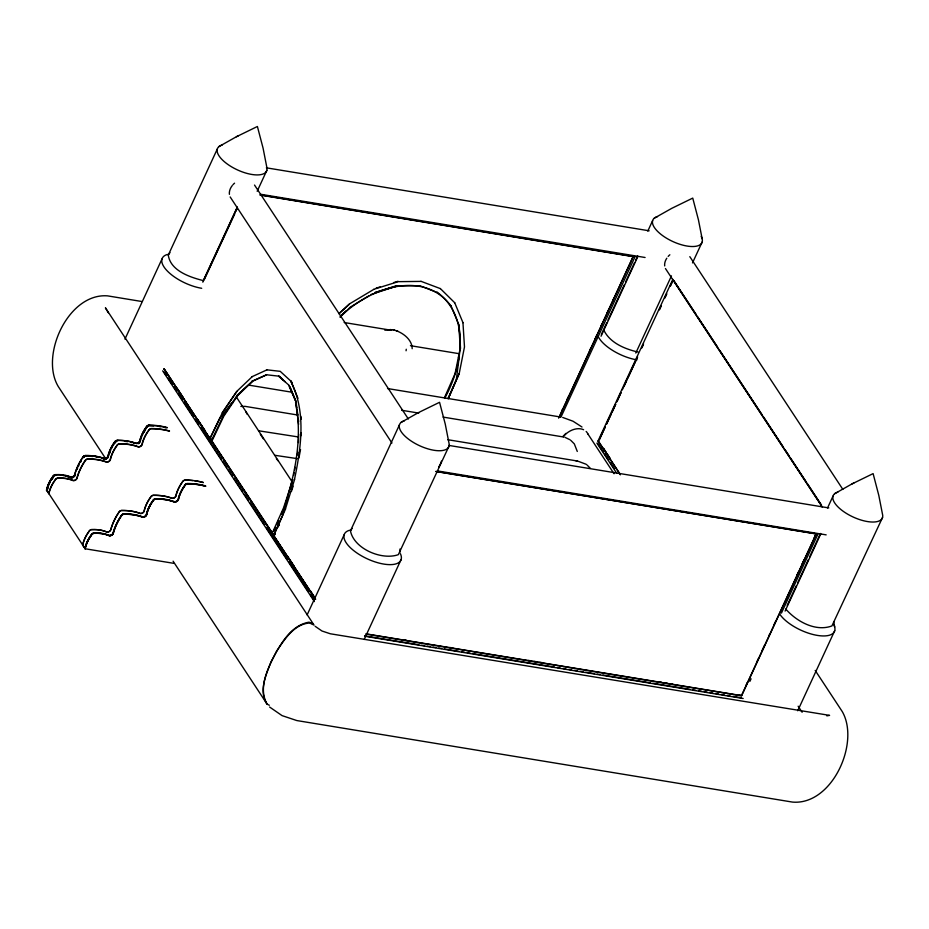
<?xml version="1.0" encoding="UTF-8"?>
<svg xmlns="http://www.w3.org/2000/svg" width="929" height="929" viewBox="0 0 929 929"><rect width="100%" height="100%" fill="white"/><g stroke="black" fill="none" stroke-linecap="round" stroke-linejoin="round"><path stroke-width="1.39" d="M301.101 435.678L301.101 432.879M273.486 536.068L282.753 515.061L289.105 491.267C297.257 462.398 301.553 431.683 295.538 401.92M298.441 442.587L298.673 434.191M565.889 433.39L562.997 436.34M135.913 443.377A59.514 45.056 -33.3 0 0 117.902 440.416A2.741 2.079 -33.3 0 0 114.511 442.297A39.041 29.554 -33.3 0 0 107.996 456.406A3.147 2.381 -33.3 0 1 104.118 458.566A59.514 45.056 -33.3 0 0 86.118 455.605A2.741 2.079 -33.3 0 0 82.727 457.486A59.514 45.056 -33.3 0 0 74.668 474.94A2.961 2.241 -33.3 0 1 70.906 477.018A39.157 29.647 -33.3 0 0 56.321 474.626L56.007 474.591A2.915 2.206 -33.3 0 0 52.918 476.31L52.756 476.6A36.138 27.359 -33.3 0 0 46.485 490.198L48.923 493.671A35.987 27.243 -33.3 0 1 55.183 480.13A2.741 2.079 -33.3 0 1 58.562 478.249A39.041 29.554 -33.3 0 1 73.112 480.641A3.147 2.381 -33.3 0 0 76.991 478.481A59.514 45.056 -33.3 0 1 85.062 461.028A2.741 2.079 -33.3 0 1 88.441 459.147A59.514 45.056 -33.3 0 1 106.44 462.108A3.147 2.381 -33.3 0 0 110.319 459.948A39.041 29.554 -33.3 0 1 116.845 445.839A2.741 2.079 -33.3 0 1 120.224 443.957A59.514 45.056 -33.3 0 1 138.224 446.919A3.147 2.381 -33.3 0 0 142.102 444.759A39.041 29.554 -33.3 0 1 148.617 430.65A2.741 2.079 -33.3 0 1 152.008 428.768A78.373 59.328 -33.3 0 1 169.45 431.172M193 480.595A78.373 59.328 -33.3 0 0 185.8 480.165A2.741 2.079 -33.3 0 0 182.409 482.046A39.041 29.554 -33.3 0 0 175.895 496.156A3.147 2.381 -33.3 0 1 172.016 498.304A59.514 45.056 -33.3 0 0 154.017 495.354A2.741 2.079 -33.3 0 0 150.637 497.236A39.041 29.554 -33.3 0 0 144.111 511.345A3.147 2.381 -33.3 0 1 140.233 513.493A59.514 45.056 -33.3 0 0 122.233 510.532A2.741 2.079 -33.3 0 0 118.854 512.413A59.514 45.056 -33.3 0 0 110.783 529.878A3.147 2.381 -33.3 0 1 106.905 532.027A39.157 29.647 -33.3 0 0 92.447 529.553L92.134 529.518A2.915 2.206 -33.3 0 0 89.033 531.249L88.882 531.539A36.138 27.359 -33.3 0 0 82.6 545.126L85.166 548.528A35.836 27.127 -33.3 0 1 91.402 535.046L91.565 534.756A2.566 1.951 -33.3 0 1 94.293 533.234L94.607 533.269A38.925 29.461 -33.3 0 1 109.123 535.65A3.321 2.52 -33.3 0 0 113.222 533.374A59.398 44.964 -33.3 0 1 121.281 515.932L121.432 515.653A2.566 1.951 -33.3 0 1 124.161 514.132L124.474 514.155A59.514 45.056 -33.3 0 1 142.578 517.047A3.147 2.381 -33.3 0 0 146.445 514.887A39.041 29.554 -33.3 0 1 152.96 500.766L153.215 500.464A2.566 1.951 -33.3 0 1 155.944 498.943L156.258 498.978A59.398 44.964 -33.3 0 1 174.234 501.927A3.321 2.52 -33.3 0 0 178.333 499.651A38.925 29.461 -33.3 0 1 184.836 485.565L184.999 485.275A2.566 1.951 -33.3 0 1 187.728 483.754L188.041 483.788A78.222 59.212 -33.3 0 1 205.46 486.181M294.528 479.283C301.182 447.197 306.315 411.431 290.719 381.064M298.894 458.043L300.531 449.531M293.587 475.451L294.075 472.722M294.563 470.004L295.05 467.287M297.234 455.036L297.837 452.33M437.234 292.217C470.678 317.195 462.654 366.096 444.736 398.181M290.94 485.774L292.089 482.023M284.251 507.942L285.493 503.89M286.329 501.184L288.396 494.425M290.057 489.014L292.136 482.256M285.447 508.976L294.632 479.306M291.381 491.522L293.146 486.146M459.147 373.528L448.161 398.622L456.348 379.601L458.949 358.884L458.473 357.177M448.219 398.692L459.193 373.609L464.488 346.923L462.956 322.677M275.251 533.188L274.113 535.766L275.367 533.234M278.096 526.743L279.234 524.165M444.445 397.74L455.071 373.621L460.238 348.143L458.833 324.929M285.563 508.987L273.532 535.673L274.229 535.778M278.085 526.859L279.327 524.339M273.916 531.005L275.646 527.161M276.784 524.595L278.514 520.751M281.382 514.352L283.101 510.509M270.873 532.665L271.198 531.945M268.4 528.996L268.748 528.229M124.962 339.131L161.96 259.052M202.801 280.477C189.481 277.086 170.413 270.583 168.288 255.08L217.281 149.058M203.196 280.825L237.209 207.213M202.824 282.172L237.441 207.248M204.264 279.583L234.747 213.879M235.85 211.231L237.174 208.619M257.17 191.281L266.855 170.344M307.116 614.917L344.125 534.825M448.997 446.175L398.355 554.648C381.877 560.605 353.914 548.818 350.454 530.865L399.447 424.843M364.168 639.477L401.177 559.386M561.546 411.419L562.765 408.795M567.015 399.586L568.234 396.962M589.485 350.953L590.705 348.329M594.955 339.131L596.778 335.183M601.028 325.986L602.236 323.35M607.101 312.841L608.309 310.216M612.571 301.008L613.779 298.383M558.608 418.143L633.311 256.462M559.363 417.051L633.218 256.323M560.942 417.109L635.041 256.752L260.039 194.846M647.792 231.112L652.622 220.637M601.353 334.475L606.8 322.7M608.007 320.087L624.323 284.762M625.531 282.149L634.6 262.524M635.808 259.911L637.619 255.986M601.04 336.228L637.909 256.427M635.808 353.055L671.47 275.867M620.363 474.847L598.021 441.02L672.84 279.374M599.205 439.8L605.278 426.655M606.486 424.03L615.602 404.312M616.821 401.688L621.071 392.479L616.926 401.7M622.279 389.855L637.468 356.991M641.718 347.794L643.542 343.846M659.335 309.682L661.146 305.734M664.792 297.849L666.616 293.901M670.262 286.016L672.085 282.079M599.321 439.823L605.394 426.678M606.602 424.054L610.852 414.845M612.072 412.221L615.718 404.336M624.218 385.93L626.645 380.669M627.865 378.045L637.584 357.015M641.834 347.818L643.042 345.182M659.439 309.694L661.262 305.757M664.909 297.872L666.732 293.924M670.378 286.039L672.201 282.091M692.5 262.907L702.185 241.97M827.542 507.954L832.976 496.179M746.219 684.94L747.427 682.316M756.543 662.598L758.366 658.661M762.001 650.764L764.439 645.516M768.689 636.307L769.897 633.683M774.147 624.485L775.367 621.849M796.617 575.852L798.441 571.904M802.087 564.019L803.91 560.071M814.234 537.728L815.453 535.104M816.15 533.931L741.447 695.612L366.92 634.008M365.631 633.984L741.597 695.833L816.254 534.082M749.854 681.433L751.073 678.809M781.44 613.082L817.88 534.221L435.898 471.386M787.223 605.406L796.281 585.781M797.5 583.157L808.369 559.618M809.589 556.994L820.47 533.455M785.098 611.073L820.76 533.896M882.55 517.465L831.919 625.937C815.592 632.034 796.478 621.431 785.771 609.064M797.721 710.766L834.73 630.675M214.471 446.988L214.831 446.222M212.044 443.203L212.381 442.506M211.266 440.961L223.169 415.983L237.162 395.475L252.247 381.413L266.565 374.805L251.678 381.32M211.951 441.066L223.854 416.099L237.743 395.568L252.363 381.436M209.803 438.743L222.333 412.836L236.86 391.434M209.745 439.127L219.523 418.898L231.333 403.395L232.749 402.768L231.785 403.476M82.913 457.579L83.064 457.289A2.566 1.951 -33.3 0 1 84.864 455.907M114.685 442.401L114.848 442.111A2.566 1.951 -33.3 0 1 117.577 440.59L117.89 440.625M115.184 442.68L115.347 442.39A2.079 1.568 -33.3 0 1 116.543 441.368M184.569 485.484L184.72 485.193A2.915 2.206 -33.3 0 1 187.821 483.463L188.134 483.498A78.524 59.444 -33.3 0 1 205.611 485.902M168.288 255.08L169.937 252.618M350.454 530.865L352.103 528.415M222.217 412.813L236.744 391.411L252.142 376.721M53.534 476.972L52.756 478.075A35.337 26.744 -33.3 0 0 52.047 479.143M237.058 395.452L252.247 381.413M341.884 314.885L346.064 310.913M349.501 304.015L338.969 313.7L349.455 303.934L373.748 289.407M368.65 296.026L350.338 307.081L340.014 317.195C367.443 289.058 422.904 267.982 451.239 306.233M371.054 294.47L397.159 285.935L419.025 285.749M218.919 146.596L236.384 136.749L257.403 126.495L263.093 148.222L266.797 167.162A27.022 11.206 24.8 0 1 235.78 169.113A27.022 11.206 24.8 0 1 222.147 145.04M654.283 218.187L671.737 208.351L692.744 198.098L698.434 219.836L702.15 238.788M401.096 422.393L418.549 412.557L439.556 402.303L445.246 424.042L448.962 442.994A27.022 11.206 24.8 0 1 417.876 444.898A27.022 11.206 24.8 0 1 404.324 420.837M834.625 493.717L852.09 483.87L873.109 473.616L878.788 495.343L882.504 514.283A27.022 11.206 24.8 0 1 851.475 516.222A27.022 11.206 24.8 0 1 837.842 492.149M46.485 490.198L46.601 490.129A35.987 27.243 -33.3 0 1 52.86 476.589A2.741 2.079 -33.3 0 1 56.239 474.707M82.6 545.126L82.716 545.056A35.987 27.243 -33.3 0 1 88.975 531.516A2.741 2.079 -33.3 0 1 92.366 529.635A39.041 29.554 -33.3 0 1 106.905 532.027A2.961 2.241 -33.3 0 0 110.667 529.913A59.642 45.149 -33.3 0 1 118.749 512.436L118.912 512.146A2.915 2.206 -33.3 0 1 122.013 510.416L122.326 510.451A59.642 45.149 -33.3 0 1 140.349 513.412A2.961 2.241 -33.3 0 0 143.995 511.391A39.157 29.647 -33.3 0 1 150.533 497.247L150.695 496.957A2.915 2.206 -33.3 0 1 153.784 495.238L154.109 495.262A59.642 45.149 -33.3 0 1 172.132 498.223A2.961 2.241 -33.3 0 0 175.778 496.202A39.157 29.647 -33.3 0 1 182.316 482.058L182.467 481.768A2.915 2.206 -33.3 0 1 185.568 480.049L185.893 480.072A78.524 59.444 -33.3 0 1 203.37 482.488M236.384 136.749L238.184 135.878M852.09 483.87L853.879 482.999M252.026 376.698L266.983 369.835M376.187 288.095L380.309 286.887M393.861 282.509L397.995 281.29M373.702 289.325L398.239 281.661L421.034 281.394M374.863 292.565L396.915 285.563M374.921 292.635L397.159 285.935M576.247 461.237L577.141 460.993M826.833 715.864L829.585 715.376L330.318 633.775L321.991 631.012L315.152 626.297M240.832 406.426L245.14 406.368L297.919 415.054M258.506 430.766L298.337 436.955M274.612 455.256L297.315 458.636M390.064 329.528L394.72 330.248M117.983 440.334L117.669 440.3A2.915 2.206 -33.3 0 0 114.569 442.018L114.418 442.309A39.157 29.647 -33.3 0 0 107.88 456.453A2.961 2.241 -33.3 0 1 104.234 458.473A59.642 45.149 -33.3 0 0 86.2 455.524L85.886 455.489A2.915 2.206 -33.3 0 0 82.786 457.207L82.635 457.509A59.642 45.149 -33.3 0 0 74.552 474.986A3.147 2.381 -33.3 0 1 70.79 477.1M103.978 459.332L104.443 459.379A3.809 2.892 -33.3 0 0 106.289 459.007M70.639 477.866L71.115 477.912A3.809 2.892 -33.3 0 0 72.961 477.552M156.351 498.687L156.037 498.652A2.915 2.206 -33.3 0 0 152.937 500.371L152.786 500.673A39.157 29.647 -33.3 0 0 146.248 514.805A2.961 2.241 -33.3 0 1 142.601 516.826A59.642 45.149 -33.3 0 0 124.567 513.876L124.254 513.842A2.915 2.206 -33.3 0 0 121.165 515.56L121.002 515.862A59.642 45.149 -33.3 0 0 112.92 533.339A2.961 2.241 -33.3 0 1 109.274 535.371A39.157 29.647 -33.3 0 0 94.688 532.979L94.386 532.944A2.915 2.206 -33.3 0 0 91.286 534.663L91.123 534.953A36.138 27.359 -33.3 0 0 84.853 548.551M265.88 374.701L279.246 376.21L283.299 379.938M266.867 369.823L280.221 371.333L290.835 381.087L297.977 398.332M266.368 167.824L649.162 230.798M260.852 194.3L645.086 257.496M260.19 195.067L633.462 256.694M344.183 322.526L391.179 330.248A63.787 32.201 -80.7 0 0 384.873 330.225M141.905 301.519L107.625 295.875C68.386 292.681 39.494 355.668 58.364 386.685L105.372 458.183M410.444 345.681L459.007 353.67M387.532 388.543L560.454 416.993M278.665 376.117L285.215 381.784M289.279 385.512L278.549 376.094M598.021 441.02L598.706 441.136M249.007 385.163L291.811 392.201M401.653 410.27L418.77 413.091M443.028 417.075L563.566 437.002M288.698 385.419L296.107 402.025L289.802 386.789M447.72 439.696L577.536 461.039L586.141 464.256M448.87 445.421L828.819 507.919M437.64 470.957L826.16 534.86M436.003 471.537L816.057 533.792M210.151 438.802L209.35 438.662L210.802 440.88L212.416 441.147L210.953 438.929M292.856 479.538L283.554 507.826L272.081 533.455L272.766 533.56M46.74 490.349L85.154 548.76L173.758 563.334M403.976 639.895L406.844 640.441M449.729 647.49L452.62 647.896M528.357 660.426L531.295 660.844M534.07 661.367L537.02 661.785M539.795 662.307L542.745 662.725M658.44 681.816L661.483 682.258M664.165 682.757L667.208 683.198M669.879 683.698L672.735 684.174M738.741 694.962L741.597 695.438M364.563 635.819L418.805 644.738M421.661 645.214L424.518 645.678M427.375 646.154L430.232 646.619M433.088 647.095L435.945 647.559M438.802 648.036L441.647 648.5M444.503 648.965L458.787 651.322M461.643 651.786L464.488 652.251M467.345 652.727L470.202 653.192M473.058 653.668L554.427 667.045M557.284 667.521L560.141 667.986M562.997 668.462L565.854 668.926M568.711 669.403L571.567 669.867M574.424 670.332L577.269 670.808M580.126 671.272L582.982 671.748M585.839 672.213L594.409 673.63M597.266 674.094L600.111 674.559M602.967 675.035L650.079 682.78M652.936 683.256L690.05 689.353M692.906 689.829L695.763 690.293M698.62 690.77L701.476 691.234M704.333 691.71L707.19 692.175M710.046 692.639L712.891 693.115M715.748 693.58L718.605 694.056M721.461 694.52L724.318 694.997M727.175 695.461L730.031 695.937M732.876 696.402L741.447 697.807M364.853 636.26L743.165 698.492M638.095 352.068C624.822 349.025 609.772 342.871 603.676 329.841M562.684 417.435L573.019 421.22L581.995 427.015M396.207 330.689C403.72 333.406 412.128 339.979 412.186 348.689M393.188 329.807L397.74 331.13M420.988 281.313L440.369 288.617M420.059 285.795L437.466 292.589M564.913 437.315L570.034 439.765M313.317 624.079L309.032 622.163C289.662 625.554 279.524 646.189 270.966 661.901C266.228 674.64 258.576 690.735 266.693 703.567M173.108 561.186L267.134 704.182L269.34 705.239M570.859 440.427L574.319 443.899L577.281 451.448M586.965 464.918L590.426 468.39M269.607 707.027L282.068 715.62L296.804 720.556L792.414 802.075C832.012 805.617 860.277 742.886 842.278 711.614L815.186 670.413M440.323 288.547L454.734 302.773M260.283 434.215L263.279 438.778M276.389 458.705L278.003 460.726M689.817 256.659L842.835 489.374M673.862 280.616L696.088 314.42M697.679 316.835L717.525 347.028M719.905 350.651L761.989 414.648M763.58 417.051L783.426 447.244M785.017 449.659L788.988 455.698M790.567 458.113L805.652 481.048M807.243 483.463L821.538 505.202M673.63 280.581L821.306 505.167M665.454 268.551L822.455 507.327M798.139 706.214L802.122 712.264M605.847 451.993L603.467 448.382L609.714 458.02M607.438 454.409L609.819 458.032M598.369 441.078L619.806 473.685M597.591 443.226L603.153 451.691M604.744 454.107L608.716 460.157M610.307 462.572L614.278 468.611M596.894 443.11L616.763 473.337M587.743 433.738L614.046 473.744M451.006 305.862L459.123 325.371L460.529 348.584M254.523 185.057L408.342 418.991M230.16 196.948L391.945 443.005M236.291 396.904L291.985 481.605M177.056 388.159L183.408 397.809M197.97 419.803L205.146 430.719M210.5 438.86L272.917 533.78M287.525 556.169L293.843 565.761M310.391 590.774L315.152 598.171M164.143 368.825L315.628 599.205M209.919 438.767L163.91 368.778L315.279 599.159M273.649 535.685L315.477 599.286M164.131 372.146L166.523 375.769M168.103 378.196L172.086 384.234M173.665 386.65L176.847 391.481M178.438 393.896L182.409 399.934M184 402.35L193.534 416.854M195.113 419.269L198.295 424.1M200.676 427.723L221.334 459.135M222.925 461.55L226.897 467.601M228.488 470.016L232.459 476.054M234.05 478.47L242.783 491.755M244.373 494.17L248.345 500.22M249.936 502.635L264.231 524.374M266.611 528.009L287.27 559.421M288.861 561.836L308.718 592.04M310.309 594.455L314.281 600.494M162.656 370.834L314.385 601.586M267.134 704.182C257.403 687.251 268.783 666.778 276.563 651.217C284.564 639.477 293.994 624.16 309.612 622.976L314.037 625.101L105.407 307.813L108.298 312.736L107.659 311.412M245.802 411.744L247.184 414.288M454.687 302.691L463.002 322.746M291.288 381.157L292.391 383.816M289.918 386.801L295.701 400.771M833.743 621.64L834.683 627.005M300.822 416.297L301.31 419.06M296.293 403.418L296.85 407.622M297.222 410.421L297.779 414.624M298.337 418.816L298.708 421.615M295.654 401.943L298.627 424.344M399.969 549.016L400.004 552.198M441.414 461.132A13.505 6.817 -80.7 0 1 438.755 466.915M664.688 265.938A13.505 10.231 -33.3 0 1 666.801 258.192M668.183 256.404A13.505 10.231 -33.3 0 1 669.844 254.778M229.393 194.335A13.505 10.231 -33.3 0 1 232.157 185.684M232.889 184.801A13.505 10.231 -33.3 0 1 234.561 183.176M194.753 480.816A78.373 59.328 -33.3 0 1 203.242 482.569M184.743 485.588A2.741 2.079 -33.3 0 1 188.122 483.707M184.569 485.484A39.157 29.647 -33.3 0 0 178.031 499.616A2.961 2.241 -33.3 0 1 174.385 501.648A59.642 45.149 -33.3 0 0 156.351 498.687M156.351 498.885A2.741 2.079 -33.3 0 0 152.96 500.766A38.925 29.461 -33.3 0 0 146.55 514.84A3.321 2.52 -33.3 0 1 142.451 517.116M121.176 515.955A2.741 2.079 -33.3 0 1 124.567 514.074M113.117 533.42A3.147 2.381 -33.3 0 1 109.239 535.568M94.688 533.176A2.741 2.079 -33.3 0 0 91.309 535.058A35.987 27.243 -33.3 0 0 85.05 548.598M169.496 430.975A78.524 59.444 -33.3 0 0 152.019 428.559L151.694 428.536A2.915 2.206 -33.3 0 0 148.605 430.255L148.443 430.545A39.157 29.647 -33.3 0 0 141.905 444.689A2.961 2.241 -33.3 0 1 138.258 446.71A59.642 45.149 -33.3 0 0 120.236 443.748L119.922 443.714A2.915 2.206 -33.3 0 0 116.822 445.444L116.659 445.734A39.157 29.647 -33.3 0 0 110.133 459.878A2.961 2.241 -33.3 0 1 106.475 461.899A59.642 45.149 -33.3 0 0 88.452 458.938L88.139 458.903A2.915 2.206 -33.3 0 0 85.038 460.633L84.876 460.923A59.642 45.149 -33.3 0 0 76.805 478.4A2.961 2.241 -33.3 0 1 73.159 480.432A39.157 29.647 -33.3 0 0 58.573 478.04L58.26 478.005A2.915 2.206 -33.3 0 0 55.159 479.736L55.008 480.026A36.138 27.359 -33.3 0 0 48.726 493.613M167.243 427.549A78.524 59.444 -33.3 0 0 149.766 425.145L149.453 425.11A2.915 2.206 -33.3 0 0 146.352 426.841L146.201 427.131A39.157 29.647 -33.3 0 0 139.664 441.263A2.961 2.241 -33.3 0 1 136.017 443.296A59.642 45.149 -33.3 0 0 117.983 440.334M158.615 426.086A78.222 59.212 -33.3 0 0 149.662 425.436L149.36 425.401A2.566 1.951 -33.3 0 0 146.631 426.922L146.468 427.212A38.925 29.461 -33.3 0 0 142.985 432.937M160.345 426.353A78.222 59.212 -33.3 0 1 167.081 427.828M149.674 425.227A2.741 2.079 -33.3 0 0 146.294 427.108A39.041 29.554 -33.3 0 0 139.768 441.217A3.147 2.381 -33.3 0 1 135.901 443.377M139.965 441.298A38.925 29.461 -33.3 0 1 140.593 438.883M140.987 437.687A38.925 29.461 -33.3 0 1 142.416 434.122M139.768 441.658A3.321 2.52 -33.3 0 1 136.644 443.609M108.182 456.487A3.321 2.52 -33.3 0 1 107.485 457.509M107.172 457.8A3.321 2.52 -33.3 0 1 104.083 458.763M89.289 455.86A59.398 44.964 -33.3 0 1 95.455 456.499M96.941 456.778A59.398 44.964 -33.3 0 1 99.867 457.44M101.296 457.834A59.398 44.964 -33.3 0 1 104.083 458.763M74.854 475.021A3.321 2.52 -33.3 0 1 74.157 476.043M73.844 476.333A3.321 2.52 -33.3 0 1 70.755 477.297A38.925 29.461 -33.3 0 0 65.053 475.543M63.846 475.323A38.925 29.461 -33.3 0 0 56.228 474.905L55.914 474.882A2.566 1.951 -33.3 0 0 53.185 476.403L53.034 476.693A35.836 27.127 -33.3 0 0 49.109 483.312M47.065 489.026A35.836 27.127 -33.3 0 1 48.61 484.45M205.681 486.262A78.373 59.328 -33.3 0 0 188.227 483.87A2.741 2.079 -33.3 0 0 184.848 485.751A39.041 29.554 -33.3 0 0 178.333 499.86A3.147 2.381 -33.3 0 1 174.455 502.008A59.514 45.056 -33.3 0 0 156.455 499.047A2.741 2.079 -33.3 0 0 153.064 500.928A39.041 29.554 -33.3 0 0 146.55 515.038A3.147 2.381 -33.3 0 1 142.671 517.198A59.514 45.056 -33.3 0 0 124.672 514.236A2.741 2.079 -33.3 0 0 121.281 516.118A59.514 45.056 -33.3 0 0 113.222 533.583A3.147 2.381 -33.3 0 1 109.343 535.731A39.041 29.554 -33.3 0 0 94.793 533.339A2.741 2.079 -33.3 0 0 91.414 535.22A35.987 27.243 -33.3 0 0 85.154 548.76M63.033 475.532A39.041 29.554 -33.3 0 1 66.667 476.194M67.829 476.507A39.041 29.554 -33.3 0 1 68.978 476.856M70.093 477.251A39.041 29.554 -33.3 0 1 71.173 477.692A3.147 2.381 -33.3 0 0 73.054 477.425M74.877 475.869A3.147 2.381 -33.3 0 1 73.774 477.018M67.271 476.67A38.449 29.113 -33.3 0 1 68.398 477.018M75.052 475.532A59.514 45.056 -33.3 0 1 75.47 474.045M77.014 469.609A59.514 45.056 -33.3 0 1 77.63 468.135M78.28 466.672A59.514 45.056 -33.3 0 1 78.977 465.208M80.509 462.317A59.514 45.056 -33.3 0 1 81.334 460.889M47.251 489.56A35.987 27.243 -33.3 0 1 47.936 487.249M48.354 486.099A35.987 27.243 -33.3 0 1 50.456 481.559M51.083 480.444A35.987 27.243 -33.3 0 1 53.243 477.181A2.741 2.079 -33.3 0 1 55.322 475.404M47.623 489.177A35.337 26.744 -33.3 0 1 47.936 488.05M147.641 426.608A2.079 1.568 -33.3 0 1 148.083 426.295M148.106 426.214A2.741 2.079 -33.3 0 0 146.677 427.7A39.041 29.554 -33.3 0 0 142.091 435.817M148.756 425.935A2.741 2.079 -33.3 0 1 150.068 425.819A78.373 59.328 -33.3 0 1 153.691 425.946M115.057 442.599A2.741 2.079 -33.3 0 1 116.648 441.24M159.022 426.481A78.373 59.328 -33.3 0 1 160.763 426.736M164.189 427.398A78.373 59.328 -33.3 0 1 165.861 427.781M108.67 455.791A39.041 29.554 -33.3 0 1 109.007 454.595M109.401 453.387A39.041 29.554 -33.3 0 1 110.83 449.81M111.41 448.626A39.041 29.554 -33.3 0 1 112.676 446.292M113.373 445.142A39.041 29.554 -33.3 0 1 114.906 442.889M124.591 441.298A59.514 45.056 -33.3 0 1 127.645 441.705M130.617 442.285A59.514 45.056 -33.3 0 1 132.069 442.645M133.509 443.04A59.514 45.056 -33.3 0 1 134.902 443.481M108.205 457.335A3.147 2.381 -33.3 0 1 107.102 458.485M106.382 458.88A3.147 2.381 -33.3 0 1 104.501 459.158M140.163 441.809A39.041 29.554 -33.3 0 1 140.79 439.405M141.173 438.209A39.041 29.554 -33.3 0 1 141.614 437.002M139.756 442.471A3.147 2.381 -33.3 0 1 138.526 443.516M83.564 457.579A2.079 1.568 -33.3 0 1 84.075 456.987M109.75 453.05A38.449 29.113 -33.3 0 1 110.168 451.877M138.932 443.342A3.809 2.892 -33.3 0 1 138.514 443.609M144.111 432.031A38.449 29.113 -33.3 0 1 145.447 429.767M88.104 456.197A59.514 45.056 -33.3 0 1 92.807 456.487M95.861 456.894A59.514 45.056 -33.3 0 1 98.834 457.474M101.725 458.229A59.514 45.056 -33.3 0 1 103.131 458.671M83.471 457.498A2.741 2.079 -33.3 0 1 83.958 456.987M84.539 456.58A2.741 2.079 -33.3 0 1 86.502 456.197M406.252 349.246A11.705 5.911 -80.7 0 1 406.066 350.767M833.917 624.938A31.11 12.901 24.8 0 1 815.639 635.088A31.11 12.901 24.8 0 1 779.71 614.081M201.698 288.292A31.11 12.901 24.8 0 1 167.812 271.5A31.11 12.901 24.8 0 1 167.557 254.418M701.186 236.372A27.022 11.206 24.8 0 1 673.2 241.703A27.022 11.206 24.8 0 1 657.511 216.631M636.98 359.883A31.11 12.901 24.8 0 1 598.102 336.344M400.387 553.661A31.11 12.901 24.8 0 1 367.187 558.793A31.11 12.901 24.8 0 1 349.745 530.215M563.311 436.758A15.828 11.427 -36.8 0 1 583.621 429.721M586.141 431.462A15.828 11.427 -36.8 0 1 587.848 433.901"/></g></svg>
